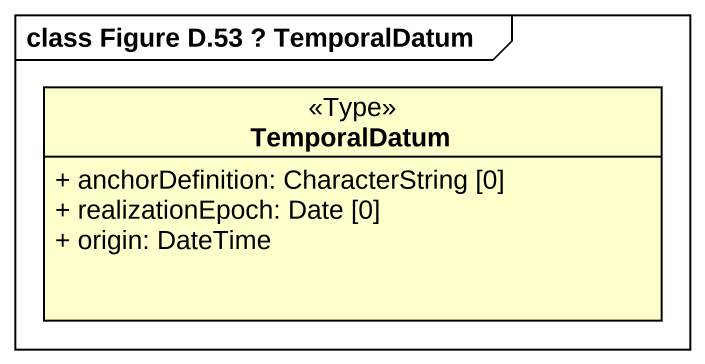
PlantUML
@startuml
mainframe class Figure D.53 ? TemporalDatum
hide circle
hide empty members
skinparam classAttributeIconSize 0
class TemporalDatum <<Type>> {
  + anchorDefinition: CharacterString [0]
  + realizationEpoch: Date [0]
  + origin: DateTime
}
@enduml
